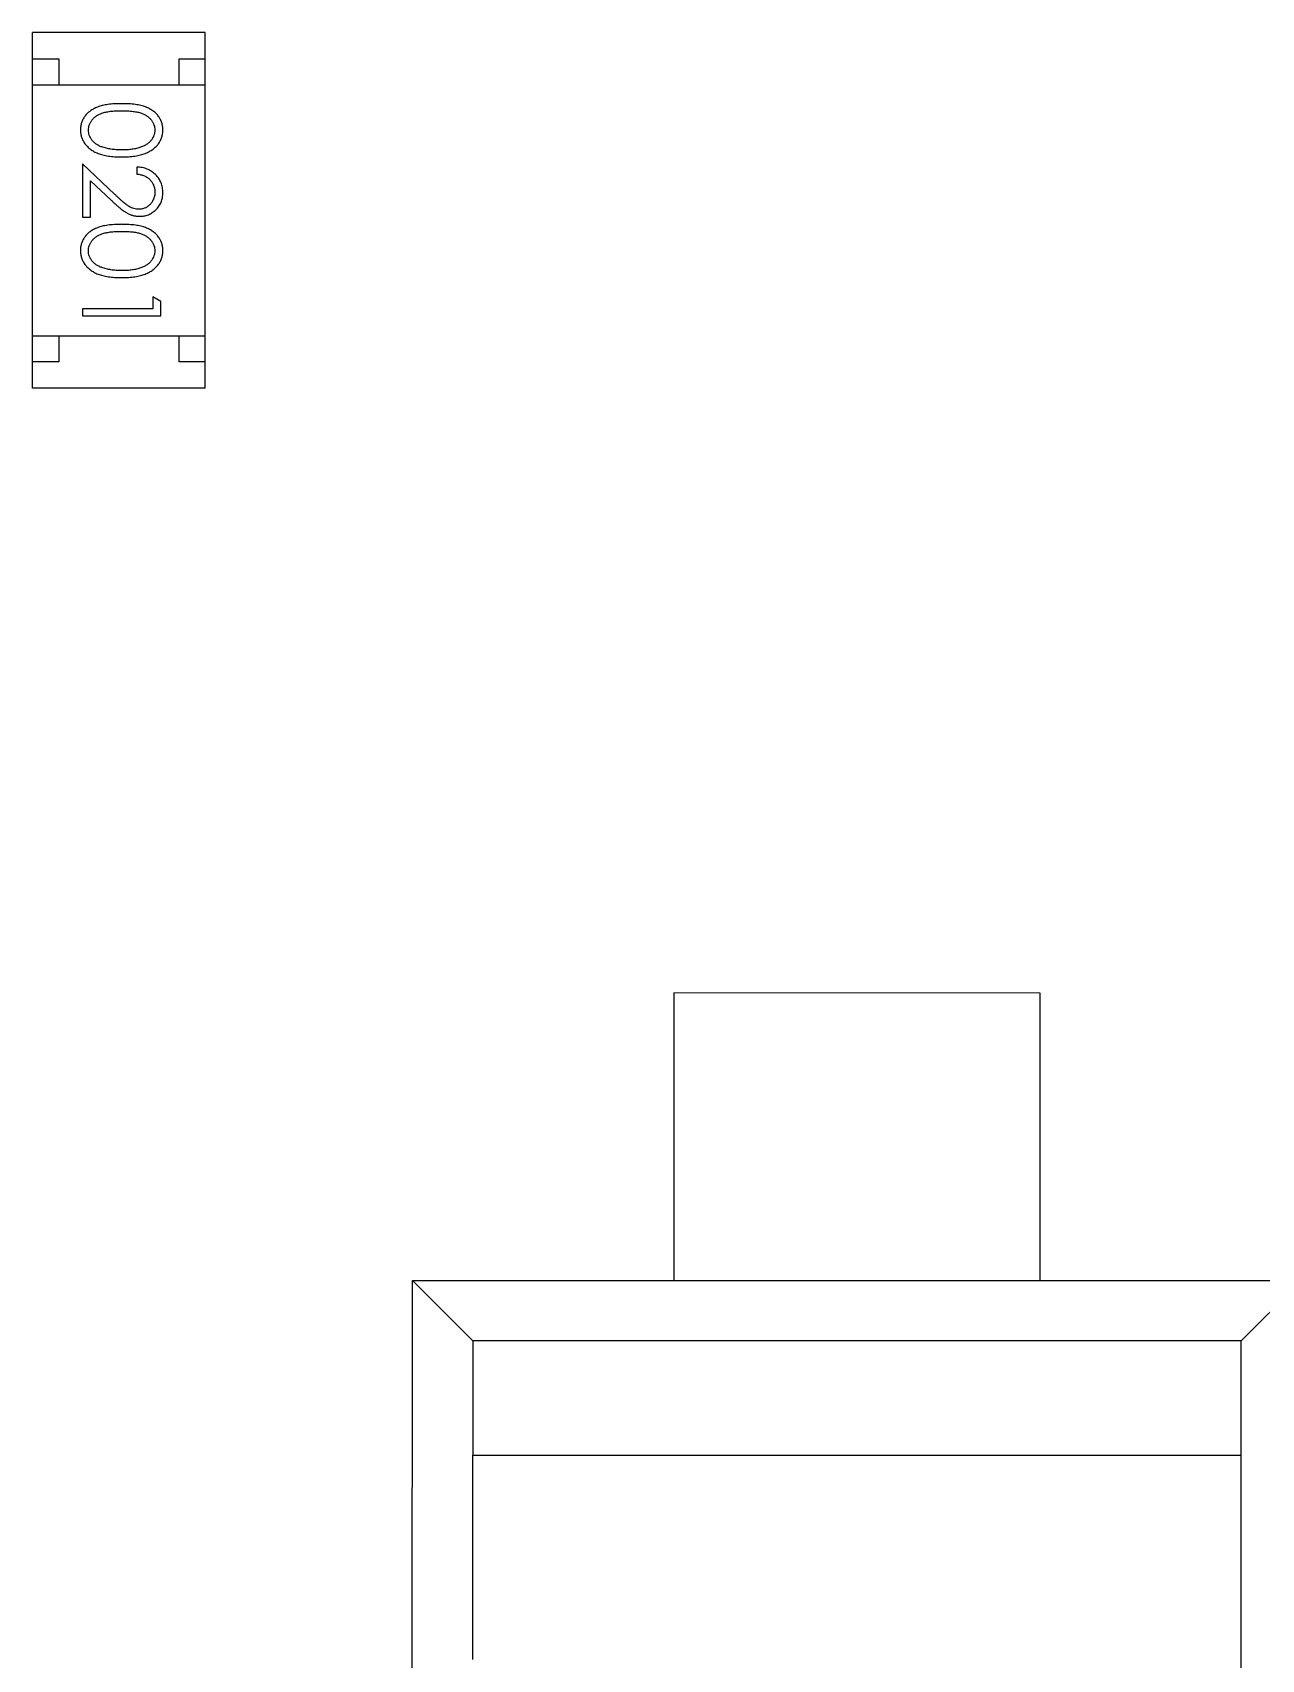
# Model space of a CAD drawing. Header units: millimetres. Extents: x 453.6 to 545.9, y 214.7 to 294.3.
# Drawn here: x 485.331 to 487.681, y 264.977 to 268.089 of the extents above; entities that cross this region are included whole.
import ezdxf

# ---------------------------------------------------------------- set-up
doc = ezdxf.new("R2010")
doc.units = ezdxf.units.MM
doc.header["$LTSCALE"] = 30.734
doc.layers.get('0').update_dxf_attribs({"linetype": 'CONTINUOUS'})

msp = doc.modelspace()

# ---------------------------------------------------------------- linework, layer by layer
at = {"linetype": 'Continuous'}
for p, q in [((485.3314, 267.4087), (485.3315, 268.0887)), ((485.6615, 268.0886), (485.3315, 268.0887)), ((485.6614, 267.4086), (485.6615, 268.0886)), ((485.3315, 268.0387), (485.3815, 268.0387)), ((485.3815, 268.0387), (485.3815, 267.9887)), ((485.6115, 267.9886), (485.6115, 268.0386)), ((485.6115, 268.0386), (485.6615, 268.0386)), ((485.3315, 267.9887), (485.6615, 267.9886)), ((485.4267, 267.8373), (485.4267, 267.7353)), ((485.4888, 267.7791), (485.4267, 267.8373)), ((485.5306, 267.8315), (485.5306, 267.818)), ((485.4421, 267.7353), (485.4421, 267.8051)), ((485.4421, 267.8051), (485.4822, 267.7676)), ((485.4267, 267.7353), (485.4421, 267.7353)), ((485.4267, 267.5603), (485.4267, 267.5469)), ((485.5613, 267.5603), (485.4267, 267.5603)), ((485.5613, 267.5834), (485.5613, 267.5603)), ((485.5767, 267.5746), (485.5613, 267.5834)), ((485.5767, 267.5468), (485.5767, 267.5746)), ((485.4267, 267.5469), (485.5767, 267.5468)), ((485.3314, 267.5087), (485.6614, 267.5086)), ((485.3814, 267.5087), (485.3814, 267.4587)), ((485.6114, 267.4586), (485.6114, 267.5086)), ((485.3814, 267.4587), (485.3314, 267.4587)), ((485.6614, 267.4586), (485.6114, 267.4586)), ((485.6614, 267.4086), (485.3314, 267.4087)), ((486.5577, 266.2519), (486.5576, 265.7019)), ((487.2577, 266.2518), (486.5577, 266.2519)), ((487.2576, 265.7018), (487.2577, 266.2518)), ((486.0572, 263.002), (486.0576, 265.702)), ((486.0576, 265.702), (487.7576, 265.7017)), ((486.1732, 265.5865), (486.0578, 265.702)), ((487.6421, 265.5863), (487.7576, 265.7017)), ((486.1732, 265.5865), (486.1732, 265.3682)), ((487.6421, 265.5863), (486.1732, 265.5865)), ((487.6417, 263.1171), (487.6421, 265.5863)), ((486.1726, 265.3682), (486.1725, 264.9772)), ((486.1732, 265.3682), (487.6421, 265.3679))]:
    msp.add_line(p, q, dxfattribs=at)
for points, knots in [([(485.5017, 267.9526), (485.4993, 267.9526), (485.4947, 267.9526), (485.4879, 267.9523), (485.4816, 267.9518), (485.4756, 267.9511), (485.4701, 267.9502), (485.4649, 267.9491), (485.4602, 267.9478), (485.4559, 267.9463), (485.4519, 267.9446), (485.4482, 267.9427), (485.4447, 267.9407), (485.4415, 267.9385), (485.4385, 267.9362), (485.4358, 267.9338), (485.4333, 267.9311), (485.4311, 267.9283), (485.4292, 267.9254), (485.4275, 267.9224), (485.4261, 267.9193), (485.425, 267.9161), (485.424, 267.9128), (485.4234, 267.9095), (485.423, 267.906), (485.4229, 267.9037), (485.4229, 267.9025)], [0, 0, 0, 0, 0.068113, 0.132564, 0.193427, 0.250218, 0.303569, 0.353576, 0.400235, 0.443586, 0.484619, 0.524292, 0.56238, 0.599049, 0.63494, 0.669782, 0.704009, 0.737842, 0.771098, 0.803896, 0.836415, 0.868639, 0.900715, 0.933378, 0.966213, 1, 1, 1, 1]), ([(485.4383, 267.902), (485.4384, 267.9037), (485.4385, 267.907), (485.4398, 267.9119), (485.4419, 267.9166), (485.4443, 267.9204), (485.4466, 267.9232), (485.4485, 267.9253), (485.4507, 267.9272), (485.453, 267.9289), (485.4555, 267.9306), (485.4582, 267.932), (485.4611, 267.9334), (485.4642, 267.9346), (485.4676, 267.9357), (485.4714, 267.9366), (485.4755, 267.9374), (485.4801, 267.9381), (485.485, 267.9385), (485.4902, 267.9389), (485.4959, 267.9392), (485.4998, 267.9392), (485.5018, 267.9392)], [0, 0, 0, 0, 0.060034, 0.120278, 0.182348, 0.247919, 0.281641, 0.315701, 0.350322, 0.385703, 0.421819, 0.459196, 0.497866, 0.538301, 0.58121, 0.628183, 0.679403, 0.734699, 0.794074, 0.858416, 0.927049, 1, 1, 1, 1]), ([(485.5806, 267.9025), (485.5806, 267.9036), (485.5805, 267.906), (485.5801, 267.9094), (485.5795, 267.9128), (485.5785, 267.9161), (485.5774, 267.9193), (485.5759, 267.9224), (485.5742, 267.9255), (485.5723, 267.9284), (485.57, 267.9312), (485.5676, 267.9339), (485.5649, 267.9363), (485.5619, 267.9387), (485.5587, 267.9408), (485.5553, 267.9429), (485.5516, 267.9447), (485.5476, 267.9464), (485.5433, 267.9478), (485.5386, 267.9491), (485.5335, 267.9502), (485.5279, 267.9511), (485.522, 267.9518), (485.5156, 267.9523), (485.5088, 267.9526), (485.5041, 267.9526), (485.5017, 267.9526)], [0, 0, 0, 0, 0.033742, 0.066533, 0.099153, 0.13154, 0.164087, 0.196563, 0.229707, 0.263315, 0.297504, 0.331686, 0.366482, 0.4021, 0.438958, 0.476748, 0.515985, 0.556589, 0.599519, 0.645765, 0.695487, 0.748721, 0.805687, 0.866754, 0.931405, 1, 1, 1, 1]), ([(485.5018, 267.9392), (485.5038, 267.9392), (485.5077, 267.9391), (485.5133, 267.9389), (485.5186, 267.9385), (485.5235, 267.938), (485.5281, 267.9374), (485.5322, 267.9366), (485.536, 267.9357), (485.5394, 267.9346), (485.5425, 267.9333), (485.5454, 267.932), (485.5481, 267.9305), (485.5506, 267.9289), (485.5529, 267.9271), (485.555, 267.9252), (485.557, 267.9232), (485.5592, 267.9203), (485.5616, 267.9166), (485.5637, 267.9119), (485.565, 267.907), (485.5651, 267.9037), (485.5652, 267.902)], [0, 0, 0, 0, 0.073302, 0.142286, 0.206253, 0.266017, 0.321612, 0.372532, 0.419497, 0.462398, 0.502825, 0.541489, 0.579034, 0.615143, 0.650298, 0.684912, 0.718701, 0.752189, 0.817245, 0.879117, 0.939613, 1, 1, 1, 1]), ([(485.4229, 267.9025), (485.4229, 267.9013), (485.423, 267.8989), (485.4234, 267.8954), (485.4241, 267.892), (485.425, 267.8886), (485.4262, 267.8854), (485.4276, 267.8822), (485.4294, 267.8791), (485.4314, 267.8761), (485.4336, 267.8732), (485.4362, 267.8704), (485.4389, 267.8678), (485.442, 267.8654), (485.4453, 267.8632), (485.4489, 267.8611), (485.4527, 267.8592), (485.4567, 267.8574), (485.4611, 267.8558), (485.4659, 267.8545), (485.471, 267.8533), (485.4764, 267.8523), (485.4822, 267.8516), (485.4884, 267.8511), (485.4949, 267.8508), (485.4994, 267.8507), (485.5017, 267.8507)], [0, 0, 0, 0, 0.033824, 0.067298, 0.10028, 0.133019, 0.165736, 0.198792, 0.232372, 0.266409, 0.301016, 0.336196, 0.371972, 0.408574, 0.446394, 0.485225, 0.525372, 0.567224, 0.611081, 0.65775, 0.70702, 0.759235, 0.814484, 0.873227, 0.934937, 1, 1, 1, 1]), ([(485.464, 267.8698), (485.463, 267.8702), (485.4609, 267.871), (485.458, 267.8723), (485.4553, 267.8738), (485.4528, 267.8754), (485.4505, 267.8771), (485.4483, 267.879), (485.4464, 267.881), (485.4442, 267.8838), (485.4418, 267.8875), (485.4398, 267.8922), (485.4385, 267.8971), (485.4384, 267.9004), (485.4383, 267.902)], [0, 0, 0, 0, 0.075949, 0.148549, 0.218996, 0.286119, 0.351826, 0.416074, 0.478265, 0.540325, 0.660405, 0.774606, 0.887187, 1, 1, 1, 1]), ([(485.5017, 267.8507), (485.504, 267.8507), (485.5085, 267.8508), (485.515, 267.8511), (485.5213, 267.8516), (485.5271, 267.8524), (485.5326, 267.8533), (485.5377, 267.8545), (485.5424, 267.8559), (485.5469, 267.8575), (485.551, 267.8593), (485.5548, 267.8612), (485.5583, 267.8633), (485.5617, 267.8656), (485.5647, 267.868), (485.5675, 267.8705), (485.57, 267.8733), (485.5722, 267.8761), (485.5742, 267.8791), (485.5759, 267.8822), (485.5774, 267.8854), (485.5785, 267.8886), (485.5795, 267.892), (485.5801, 267.8954), (485.5805, 267.8989), (485.5806, 267.9013), (485.5806, 267.9025)], [0, 0, 0, 0, 0.065278, 0.127205, 0.186168, 0.241675, 0.294115, 0.343609, 0.390387, 0.434463, 0.476646, 0.517002, 0.555936, 0.593716, 0.630057, 0.665601, 0.700745, 0.734917, 0.768681, 0.802087, 0.834849, 0.867433, 0.900138, 0.932806, 0.966212, 1, 1, 1, 1]), ([(485.5652, 267.902), (485.5651, 267.9004), (485.565, 267.8971), (485.5637, 267.8922), (485.5616, 267.8876), (485.5592, 267.8838), (485.5569, 267.881), (485.5549, 267.8789), (485.5527, 267.877), (485.5502, 267.8752), (485.5475, 267.8735), (485.5446, 267.8719), (485.5414, 267.8705), (485.538, 267.8691), (485.5343, 267.868), (485.5304, 267.8669), (485.5262, 267.8661), (485.5218, 267.8654), (485.5172, 267.8649), (485.5122, 267.8644), (485.5071, 267.8642), (485.5036, 267.8642), (485.5017, 267.8642)], [0, 0, 0, 0, 0.059689, 0.119507, 0.181075, 0.246162, 0.279894, 0.314468, 0.350403, 0.387474, 0.426147, 0.466624, 0.508745, 0.553328, 0.600058, 0.649177, 0.700552, 0.754894, 0.811825, 0.871514, 0.934319, 1, 1, 1, 1]), ([(485.5017, 267.8642), (485.4999, 267.8642), (485.4964, 267.8642), (485.4912, 267.8645), (485.4862, 267.8649), (485.4813, 267.8655), (485.4767, 267.8664), (485.4723, 267.8673), (485.4681, 267.8685), (485.4654, 267.8694), (485.464, 267.8698)], [0, 0, 0, 0, 0.141157, 0.277773, 0.409244, 0.535676, 0.657497, 0.775458, 0.889412, 1, 1, 1, 1]), ([(485.5806, 267.7825), (485.5805, 267.7842), (485.5805, 267.7875), (485.5798, 267.7923), (485.5787, 267.797), (485.5772, 267.8014), (485.5751, 267.8056), (485.5727, 267.8096), (485.5699, 267.8135), (485.5666, 267.817), (485.563, 267.8203), (485.5591, 267.8231), (485.5549, 267.8256), (485.5505, 267.8276), (485.5459, 267.8292), (485.541, 267.8304), (485.5359, 267.8312), (485.5324, 267.8314), (485.5306, 267.8315)], [0, 0, 0, 0, 0.06445, 0.126725, 0.187421, 0.247417, 0.306749, 0.366595, 0.427749, 0.490235, 0.553031, 0.614805, 0.676505, 0.738096, 0.801021, 0.864897, 0.931209, 1, 1, 1, 1]), ([(485.5306, 267.818), (485.5319, 267.8179), (485.5345, 267.8176), (485.5383, 267.8169), (485.5419, 267.8159), (485.5452, 267.8147), (485.5483, 267.8132), (485.5511, 267.8114), (485.5538, 267.8095), (485.5561, 267.8072), (485.5583, 267.8047), (485.5601, 267.8021), (485.5617, 267.7993), (485.563, 267.7964), (485.564, 267.7933), (485.5647, 267.7901), (485.5651, 267.7867), (485.5652, 267.7844), (485.5652, 267.7832)], [0, 0, 0, 0, 0.073648, 0.143686, 0.210962, 0.275557, 0.338064, 0.399311, 0.4594, 0.51934, 0.579024, 0.637809, 0.695959, 0.754122, 0.813113, 0.873453, 0.935561, 1, 1, 1, 1]), ([(485.5348, 267.7507), (485.5332, 267.7508), (485.5299, 267.7509), (485.5251, 267.7519), (485.5205, 267.7536), (485.5167, 267.7556), (485.5136, 267.7577), (485.5109, 267.7595), (485.5079, 267.7619), (485.5047, 267.7645), (485.5011, 267.7676), (485.4973, 267.7711), (485.4931, 267.7749), (485.4903, 267.7777), (485.4888, 267.7791)], [0, 0, 0, 0, 0.088014, 0.174976, 0.2638, 0.355443, 0.406413, 0.465519, 0.533076, 0.609353, 0.693899, 0.787171, 0.889197, 1, 1, 1, 1]), ([(485.5652, 267.7832), (485.5652, 267.7821), (485.5651, 267.7799), (485.5647, 267.7767), (485.564, 267.7736), (485.563, 267.7706), (485.5617, 267.7678), (485.5602, 267.7651), (485.5583, 267.7625), (485.5562, 267.7601), (485.554, 267.7579), (485.5515, 267.756), (485.549, 267.7543), (485.5464, 267.753), (485.5436, 267.752), (485.5408, 267.7513), (485.5378, 267.7508), (485.5358, 267.7507), (485.5348, 267.7507)], [0, 0, 0, 0, 0.068027, 0.133505, 0.19695, 0.26027, 0.322741, 0.384982, 0.448465, 0.513424, 0.578224, 0.640011, 0.700094, 0.760067, 0.819012, 0.877878, 0.938035, 1, 1, 1, 1]), ([(485.536, 267.7372), (485.5375, 267.7373), (485.5404, 267.7374), (485.5447, 267.7379), (485.5488, 267.7389), (485.5529, 267.7403), (485.5567, 267.7421), (485.5604, 267.7443), (485.564, 267.7468), (485.5673, 267.7497), (485.5705, 267.7529), (485.5731, 267.7565), (485.5754, 267.7602), (485.5774, 267.7642), (485.5788, 267.7685), (485.5798, 267.7729), (485.5805, 267.7777), (485.5805, 267.7809), (485.5806, 267.7825)], [0, 0, 0, 0, 0.06271, 0.123347, 0.183401, 0.242828, 0.302097, 0.36242, 0.423725, 0.487032, 0.550491, 0.612709, 0.674265, 0.73617, 0.799211, 0.863483, 0.930525, 1, 1, 1, 1]), ([(485.4822, 267.7676), (485.4837, 267.7662), (485.4867, 267.7634), (485.491, 267.7594), (485.4952, 267.7559), (485.499, 267.7527), (485.5027, 267.7498), (485.5061, 267.7474), (485.5092, 267.7453), (485.513, 267.7429), (485.5178, 267.7406), (485.5237, 267.7387), (485.5298, 267.7375), (485.5339, 267.7373), (485.536, 267.7372)], [0, 0, 0, 0, 0.09953, 0.192079, 0.277712, 0.357454, 0.429648, 0.495771, 0.555538, 0.608657, 0.707578, 0.804328, 0.901298, 1, 1, 1, 1]), ([(485.5017, 267.7219), (485.4993, 267.7218), (485.4946, 267.7218), (485.4879, 267.7215), (485.4815, 267.721), (485.4756, 267.7203), (485.47, 267.7194), (485.4649, 267.7183), (485.4602, 267.717), (485.4558, 267.7155), (485.4518, 267.7138), (485.4481, 267.712), (485.4446, 267.7099), (485.4414, 267.7078), (485.4385, 267.7055), (485.4357, 267.703), (485.4333, 267.7003), (485.4311, 267.6975), (485.4292, 267.6946), (485.4275, 267.6916), (485.426, 267.6885), (485.4249, 267.6853), (485.424, 267.682), (485.4233, 267.6787), (485.4229, 267.6752), (485.4229, 267.6729), (485.4229, 267.6717)], [0, 0, 0, 0, 0.068113, 0.132564, 0.193427, 0.250218, 0.303569, 0.353576, 0.400235, 0.443586, 0.484619, 0.524292, 0.56238, 0.599049, 0.63494, 0.669782, 0.704009, 0.737842, 0.771098, 0.803896, 0.836415, 0.868639, 0.900715, 0.933378, 0.966213, 1, 1, 1, 1]), ([(485.5806, 267.6717), (485.5805, 267.6729), (485.5805, 267.6752), (485.5801, 267.6787), (485.5794, 267.682), (485.5785, 267.6853), (485.5773, 267.6885), (485.5759, 267.6917), (485.5742, 267.6947), (485.5722, 267.6976), (485.57, 267.7004), (485.5676, 267.7031), (485.5648, 267.7056), (485.5619, 267.7079), (485.5587, 267.7101), (485.5552, 267.7121), (485.5515, 267.7139), (485.5475, 267.7156), (485.5432, 267.7171), (485.5385, 267.7183), (485.5334, 267.7195), (485.5279, 267.7203), (485.5219, 267.721), (485.5155, 267.7215), (485.5087, 267.7218), (485.5041, 267.7218), (485.5017, 267.7219)], [0, 0, 0, 0, 0.033742, 0.066533, 0.099153, 0.13154, 0.164087, 0.196563, 0.229707, 0.263315, 0.297504, 0.331686, 0.366482, 0.4021, 0.438958, 0.476748, 0.515985, 0.556589, 0.599519, 0.645765, 0.695487, 0.748721, 0.805687, 0.866754, 0.931405, 1, 1, 1, 1]), ([(485.4383, 267.6713), (485.4383, 267.6729), (485.4385, 267.6762), (485.4398, 267.6811), (485.4419, 267.6858), (485.4443, 267.6896), (485.4466, 267.6924), (485.4485, 267.6945), (485.4506, 267.6964), (485.4529, 267.6982), (485.4555, 267.6998), (485.4582, 267.7013), (485.4611, 267.7026), (485.4642, 267.7039), (485.4676, 267.705), (485.4714, 267.7059), (485.4755, 267.7066), (485.48, 267.7073), (485.4849, 267.7078), (485.4902, 267.7081), (485.4958, 267.7084), (485.4997, 267.7084), (485.5017, 267.7084)], [0, 0, 0, 0, 0.060034, 0.120278, 0.182348, 0.247919, 0.281641, 0.315701, 0.350322, 0.385703, 0.421819, 0.459196, 0.497866, 0.538301, 0.58121, 0.628183, 0.679403, 0.734699, 0.794074, 0.858416, 0.927049, 1, 1, 1, 1]), ([(485.5017, 267.7084), (485.5037, 267.7084), (485.5076, 267.7084), (485.5133, 267.7081), (485.5186, 267.7078), (485.5235, 267.7073), (485.528, 267.7067), (485.5322, 267.7058), (485.5359, 267.7049), (485.5393, 267.7038), (485.5424, 267.7026), (485.5453, 267.7012), (485.548, 267.6997), (485.5505, 267.6981), (485.5529, 267.6963), (485.555, 267.6945), (485.5569, 267.6924), (485.5592, 267.6896), (485.5615, 267.6858), (485.5637, 267.6811), (485.5649, 267.6762), (485.5651, 267.6729), (485.5652, 267.6712)], [0, 0, 0, 0, 0.073302, 0.142286, 0.206253, 0.266017, 0.321612, 0.372532, 0.419497, 0.462398, 0.502825, 0.541489, 0.579034, 0.615143, 0.650298, 0.684912, 0.718701, 0.752189, 0.817245, 0.879117, 0.939613, 1, 1, 1, 1]), ([(485.4229, 267.6717), (485.4229, 267.6705), (485.4229, 267.6682), (485.4234, 267.6646), (485.424, 267.6612), (485.425, 267.6579), (485.4262, 267.6546), (485.4276, 267.6514), (485.4294, 267.6483), (485.4313, 267.6453), (485.4336, 267.6424), (485.4361, 267.6397), (485.4389, 267.6371), (485.442, 267.6347), (485.4453, 267.6324), (485.4488, 267.6303), (485.4526, 267.6284), (485.4567, 267.6266), (485.4611, 267.625), (485.4658, 267.6237), (485.4709, 267.6225), (485.4764, 267.6216), (485.4822, 267.6209), (485.4883, 267.6203), (485.4949, 267.62), (485.4994, 267.62), (485.5016, 267.6199)], [0, 0, 0, 0, 0.033824, 0.067298, 0.10028, 0.133019, 0.165736, 0.198792, 0.232372, 0.266409, 0.301016, 0.336196, 0.371972, 0.408574, 0.446394, 0.485225, 0.525372, 0.567224, 0.611081, 0.65775, 0.70702, 0.759235, 0.814484, 0.873227, 0.934937, 1, 1, 1, 1]), ([(485.464, 267.6391), (485.463, 267.6395), (485.4609, 267.6402), (485.458, 267.6416), (485.4553, 267.643), (485.4527, 267.6446), (485.4504, 267.6464), (485.4483, 267.6482), (485.4464, 267.6502), (485.4441, 267.653), (485.4418, 267.6567), (485.4398, 267.6614), (485.4385, 267.6663), (485.4383, 267.6696), (485.4383, 267.6713)], [0, 0, 0, 0, 0.075949, 0.148549, 0.218996, 0.286119, 0.351826, 0.416074, 0.478265, 0.540325, 0.660405, 0.774606, 0.887187, 1, 1, 1, 1]), ([(485.5016, 267.6199), (485.504, 267.62), (485.5084, 267.62), (485.515, 267.6203), (485.5212, 267.6208), (485.5271, 267.6216), (485.5325, 267.6225), (485.5377, 267.6237), (485.5424, 267.6251), (485.5468, 267.6267), (485.5509, 267.6285), (485.5548, 267.6304), (485.5583, 267.6326), (485.5616, 267.6348), (485.5646, 267.6372), (485.5674, 267.6398), (485.5699, 267.6425), (485.5722, 267.6454), (485.5742, 267.6483), (485.5759, 267.6514), (485.5773, 267.6546), (485.5785, 267.6579), (485.5794, 267.6612), (485.5801, 267.6646), (485.5805, 267.6681), (485.5805, 267.6705), (485.5806, 267.6717)], [0, 0, 0, 0, 0.065278, 0.127205, 0.186168, 0.241675, 0.294115, 0.343609, 0.390387, 0.434463, 0.476646, 0.517002, 0.555936, 0.593716, 0.630057, 0.665601, 0.700745, 0.734917, 0.768681, 0.802087, 0.834849, 0.867433, 0.900138, 0.932806, 0.966212, 1, 1, 1, 1]), ([(485.5652, 267.6712), (485.5651, 267.6696), (485.5649, 267.6663), (485.5637, 267.6615), (485.5615, 267.6568), (485.5592, 267.6531), (485.5569, 267.6502), (485.5549, 267.6481), (485.5527, 267.6462), (485.5502, 267.6444), (485.5475, 267.6427), (485.5445, 267.6412), (485.5414, 267.6397), (485.5379, 267.6384), (485.5343, 267.6372), (485.5304, 267.6361), (485.5262, 267.6353), (485.5218, 267.6346), (485.5171, 267.6341), (485.5122, 267.6336), (485.507, 267.6335), (485.5035, 267.6334), (485.5017, 267.6334)], [0, 0, 0, 0, 0.059689, 0.119507, 0.181075, 0.246162, 0.279894, 0.314468, 0.350403, 0.387474, 0.426147, 0.466624, 0.508745, 0.553328, 0.600058, 0.649177, 0.700552, 0.754894, 0.811825, 0.871514, 0.934319, 1, 1, 1, 1]), ([(485.5017, 267.6334), (485.4999, 267.6334), (485.4964, 267.6334), (485.4911, 267.6337), (485.4861, 267.6342), (485.4813, 267.6348), (485.4767, 267.6356), (485.4723, 267.6365), (485.4681, 267.6377), (485.4653, 267.6386), (485.464, 267.6391)], [0, 0, 0, 0, 0.141157, 0.277773, 0.409244, 0.535676, 0.657497, 0.775458, 0.889412, 1, 1, 1, 1])]:
    msp.add_open_spline(points, degree=3, knots=knots, dxfattribs=at)

doc.saveas('drawing.dxf')
